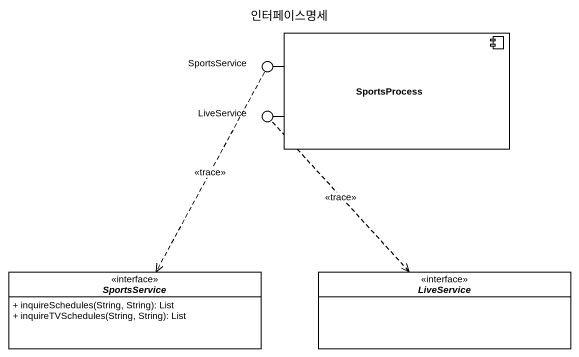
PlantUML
@startuml
title 인터페이스명세
allowmixing
hide circle
hide empty members
skinparam classAttributeIconSize 0
component SportsProcess
() SportsService
() LiveService
interface "SportsService" as SportsService_2 <<interface>> {
  + inquireSchedules(String, String): List
  + inquireTVSchedules(String, String): List
}
interface "LiveService" as LiveService_2 <<interface>>
SportsProcess -left- SportsService
SportsProcess -left- LiveService
SportsService ..> SportsService_2 : <<trace>>
LiveService ..> LiveService_2 : <<trace>>
@enduml
